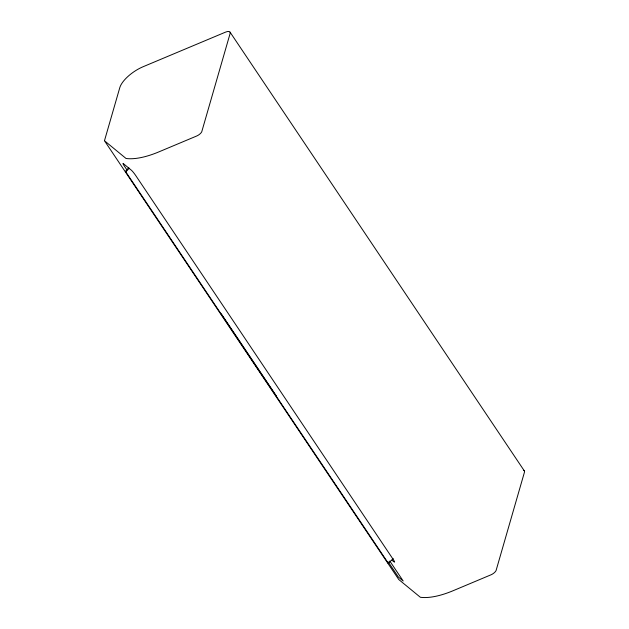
<?xml version="1.0" encoding="UTF-8"?>
<svg xmlns="http://www.w3.org/2000/svg" width="629" height="629" viewBox="0 0 629 629"><rect width="100%" height="100%" fill="white"/><g stroke="black" fill="none" stroke-linecap="round" stroke-linejoin="round"><path stroke-width="0.94" d="M104.469 140.739L119.856 87.431A23.265 9.435 -33.9 0 1 143.121 66.721L225.473 32.158A6.754 2.744 -33.9 0 1 230.128 33.439L201.728 131.831A5.236 2.123 -33.9 0 1 196.696 136.006L158.964 151.841A65.479 26.567 -33.9 0 1 126.036 158.477L104.469 140.739L398.786 579.545L420.353 597.275A65.479 26.567 -33.9 0 0 453.281 590.647L491.013 574.804A5.236 2.123 -33.9 0 0 496.045 570.637L524.444 472.245A6.754 2.744 -33.9 0 0 523.525 470.343M393.196 558.607L388.329 563.277L125.824 171.914L129.118 168.297M128.772 167.684L125.47 171.285L125.824 171.914M391.898 560.242L394.226 561.98A5.118 0.566 53.3 0 0 393.172 559.378L135.84 175.711A5.346 0.59 53.3 0 0 131.375 170.223L123.386 163.65A4.34 0.48 53.3 0 0 124.18 165.789L126.916 169.861M230.096 32.213L524.413 471.019M389.791 561.029L403.173 580.992L398.354 577.021L388.179 561.854M221.204 313.777L276.328 395.971M387.975 562.656L388.329 563.277"/></g></svg>
